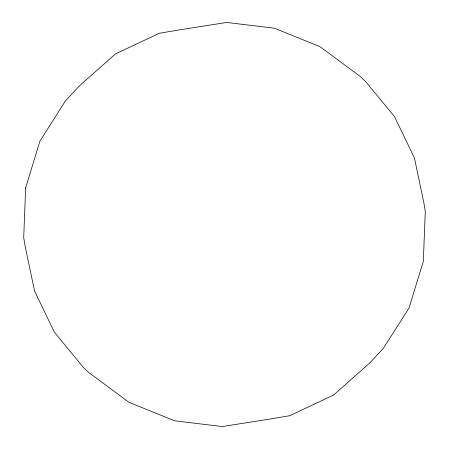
<?xml version="1.0" encoding="UTF-8"?>
<svg xmlns="http://www.w3.org/2000/svg" width="449" height="449" viewBox="0 0 449 449"><rect width="100%" height="100%" fill="white"/><g stroke="black" fill="none" stroke-linecap="round" stroke-linejoin="round"><path stroke-width="0.67" d="M25.672 187.733L23.707 237.538L25.206 246.563L34.573 291.031L54.436 332.282L83.435 367.512L88.655 372.44L128.992 402.332L174.566 420.792L222.277 426.55L268.872 419.226L289.706 415.723L333.5 395.109L369.864 362.865L383.525 348.132L409.078 307.885L423.328 261.267L425.293 211.462L423.794 202.437L414.427 157.969L394.564 116.718L365.565 81.488L360.345 76.56L320.008 46.668L274.434 28.208L226.723 22.45L180.128 29.774L159.294 33.277L115.5 53.891L79.136 86.135L65.475 100.868L39.922 141.115L25.672 187.733"/></g></svg>
